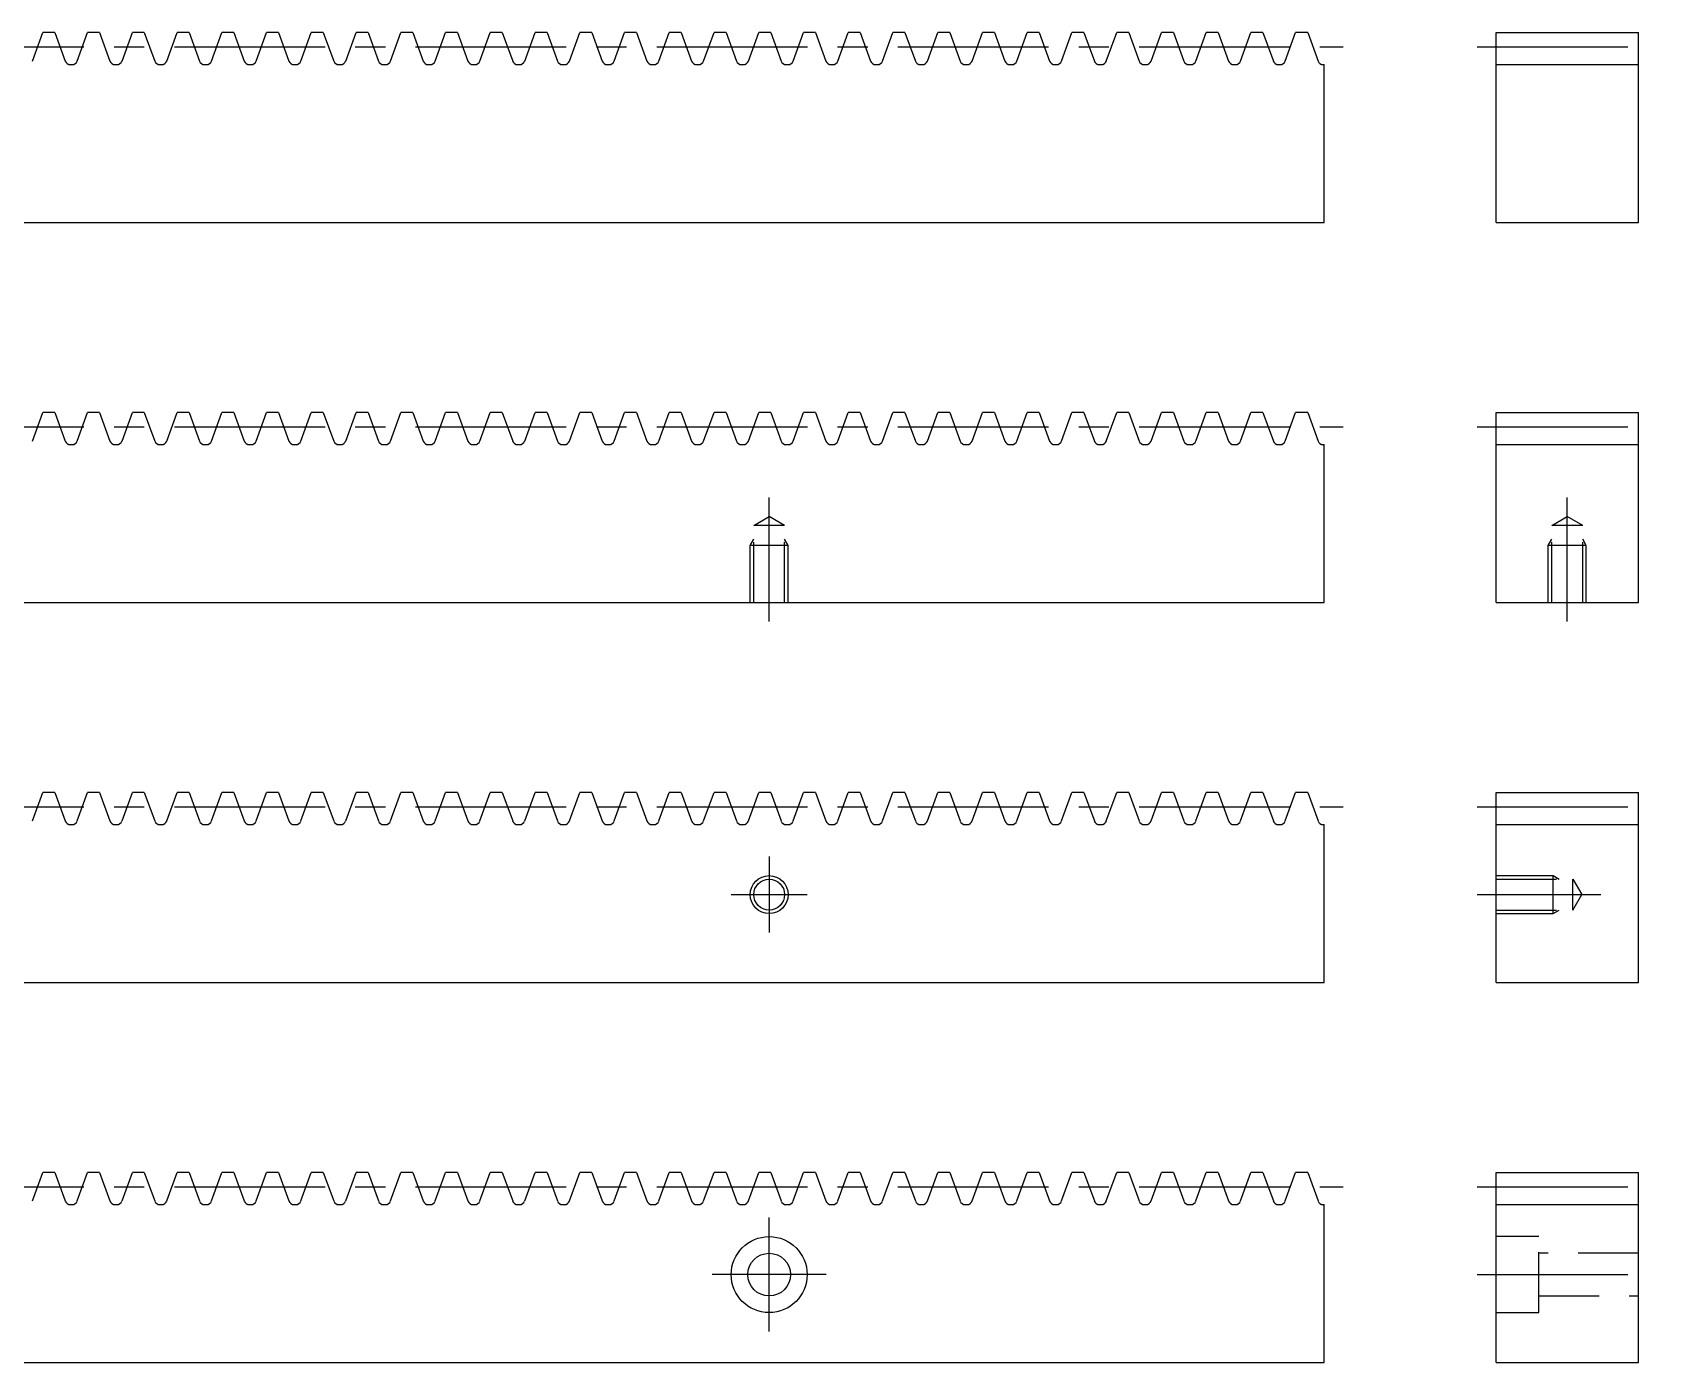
# Model space of a CAD drawing. Extents: x 0 to 342, y -23 to 155.
# Drawn here: x 170.9 to 342, y 15 to 155 of the extents above; entities that cross this region are included whole.
import ezdxf

# ---------------------------------------------------------------- set-up
doc = ezdxf.new("R2010")
doc.units = 0
doc.header["$LTSCALE"] = 0.5
doc.linetypes.add('CENTER', pattern=[50.8, 31.75, -6.35, 6.35, -6.35])
doc.linetypes.add('DASHED', pattern=[19.05, 12.7, -6.35])
for name, color, linetype in [('MSM_CENTER', 1, 'CENTER'), ('MSM_CONTINUOUS', 7, 'CONTINUOUS'), ('MSM_DASHED', 4, 'DASHED'), ('MSM_NARROW', 5, 'CONTINUOUS')]:
    doc.layers.add(name, color=color, linetype=linetype)

msp = doc.modelspace()

# ---------------------------------------------------------------- linework, layer by layer
at = {"layer": 'MSM_CENTER'}
for p, q in [((8, 153.5), (308.88, 153.5)), ((323, 153.5), (342, 153.5)), ((8, 113.5), (308.88, 113.5)), ((323, 113.5), (342, 113.5)), ((248.44, 93), (248.44, 106.04)), ((332.5, 93), (332.5, 106.04)), ((8, 73.5), (308.88, 73.5)), ((323, 73.5), (342, 73.5)), ((248.44, 68.25), (248.44, 60.25)), ((244.44, 64.25), (252.44, 64.25)), ((323, 64.25), (336.04, 64.25)), ((8, 33.5), (308.88, 33.5)), ((323, 33.5), (342, 33.5)), ((248.44, 18.25), (248.44, 30.25)), ((254.44, 24.25), (242.44, 24.25)), ((323, 24.25), (342, 24.25))]:
    msp.add_line(p, q, dxfattribs=at)
at = {"layer": 'MSM_CONTINUOUS'}
for p, q in [((170.85, 152), (171.95, 155)), ((173.21, 155), (171.95, 155)), ((173.21, 155), (174.3, 152)), ((175.57, 152), (176.66, 155)), ((177.92, 155), (176.66, 155)), ((177.92, 155), (179.01, 152)), ((180.28, 152), (181.37, 155)), ((182.63, 155), (181.37, 155)), ((182.63, 155), (183.73, 152)), ((184.99, 152), (186.08, 155)), ((187.35, 155), (186.08, 155)), ((187.35, 155), (188.44, 152)), ((189.7, 152), (190.79, 155)), ((192.06, 155), (190.79, 155)), ((192.06, 155), (193.15, 152)), ((194.42, 152), (195.51, 155)), ((196.77, 155), (195.51, 155)), ((196.77, 155), (197.86, 152)), ((199.13, 152), (200.22, 155)), ((201.48, 155), (200.22, 155)), ((201.48, 155), (202.58, 152)), ((203.84, 152), (204.93, 155)), ((206.2, 155), (204.93, 155)), ((206.2, 155), (207.29, 152)), ((208.55, 152), (209.64, 155)), ((210.91, 155), (209.64, 155)), ((210.91, 155), (212, 152)), ((213.26, 152), (214.36, 155)), ((215.62, 155), (214.36, 155)), ((215.62, 155), (216.71, 152)), ((217.98, 152), (219.07, 155)), ((220.33, 155), (219.07, 155)), ((220.33, 155), (221.43, 152)), ((222.69, 152), (223.78, 155)), ((225.05, 155), (223.78, 155)), ((225.05, 155), (226.14, 152)), ((227.4, 152), (228.49, 155)), ((229.76, 155), (228.49, 155)), ((229.76, 155), (230.85, 152)), ((232.11, 152), (233.21, 155)), ((234.47, 155), (233.21, 155)), ((234.47, 155), (235.56, 152)), ((236.83, 152), (237.92, 155)), ((239.18, 155), (237.92, 155)), ((239.18, 155), (240.27, 152)), ((241.54, 152), (242.63, 155)), ((243.9, 155), (242.63, 155)), ((243.9, 155), (244.99, 152)), ((246.25, 152), (247.34, 155)), ((248.61, 155), (247.34, 155)), ((248.61, 155), (249.7, 152)), ((250.96, 152), (252.06, 155)), ((253.32, 155), (252.06, 155)), ((253.32, 155), (254.41, 152)), ((255.68, 152), (256.77, 155)), ((258.03, 155), (256.77, 155)), ((258.03, 155), (259.12, 152)), ((260.39, 152), (261.48, 155)), ((262.74, 155), (261.48, 155)), ((262.74, 155), (263.84, 152)), ((265.1, 152), (266.19, 155)), ((267.46, 155), (266.19, 155)), ((267.46, 155), (268.55, 152)), ((269.81, 152), (270.91, 155)), ((272.17, 155), (270.91, 155)), ((272.17, 155), (273.26, 152)), ((274.53, 152), (275.62, 155)), ((276.88, 155), (275.62, 155)), ((276.88, 155), (277.97, 152)), ((279.24, 152), (280.33, 155)), ((281.59, 155), (280.33, 155)), ((281.59, 155), (282.69, 152)), ((283.95, 152), (285.04, 155)), ((286.31, 155), (285.04, 155)), ((286.31, 155), (287.4, 152)), ((288.66, 152), (289.76, 155)), ((291.02, 155), (289.76, 155)), ((291.02, 155), (292.11, 152)), ((293.38, 152), (294.47, 155)), ((295.73, 155), (294.47, 155)), ((295.73, 155), (296.82, 152)), ((298.09, 152), (299.18, 155)), ((300.44, 155), (299.18, 155)), ((300.44, 155), (301.54, 152)), ((302.8, 152), (303.89, 155)), ((305.16, 155), (303.89, 155)), ((305.16, 155), (306.25, 152)), ((325, 155), (340, 155)), ((325, 135), (325, 155)), ((340, 135), (340, 155)), ((174.84, 151.62), (175.03, 151.62)), ((179.55, 151.62), (179.74, 151.62)), ((184.26, 151.62), (184.45, 151.62)), ((188.97, 151.62), (189.17, 151.62)), ((193.69, 151.62), (193.88, 151.62)), ((198.4, 151.62), (198.59, 151.62)), ((203.11, 151.62), (203.3, 151.62)), ((207.82, 151.62), (208.02, 151.62)), ((212.54, 151.62), (212.73, 151.62)), ((217.25, 151.62), (217.44, 151.62)), ((221.96, 151.62), (222.15, 151.62)), ((226.67, 151.62), (226.87, 151.62)), ((231.39, 151.62), (231.58, 151.62)), ((236.1, 151.62), (236.29, 151.62)), ((240.81, 151.62), (241, 151.62)), ((245.52, 151.62), (245.72, 151.62)), ((250.24, 151.62), (250.43, 151.62)), ((254.95, 151.62), (255.14, 151.62)), ((259.66, 151.62), (259.85, 151.62)), ((264.37, 151.62), (264.57, 151.62)), ((269.08, 151.62), (269.28, 151.62)), ((273.8, 151.62), (273.99, 151.62)), ((278.51, 151.62), (278.7, 151.62)), ((283.22, 151.62), (283.42, 151.62)), ((287.93, 151.62), (288.13, 151.62)), ((292.65, 151.62), (292.84, 151.62)), ((297.36, 151.62), (297.55, 151.62)), ((302.07, 151.62), (302.26, 151.62)), ((306.78, 151.62), (306.88, 151.62)), ((306.88, 135), (306.88, 151.62)), ((325, 151.62), (340, 151.62)), ((10, 135), (306.88, 135)), ((325, 135), (340, 135)), ((170.85, 112), (171.95, 115)), ((173.21, 115), (171.95, 115)), ((173.21, 115), (174.3, 112)), ((175.57, 112), (176.66, 115)), ((177.92, 115), (176.66, 115)), ((177.92, 115), (179.01, 112)), ((180.28, 112), (181.37, 115)), ((182.63, 115), (181.37, 115)), ((182.63, 115), (183.73, 112)), ((184.99, 112), (186.08, 115)), ((187.35, 115), (186.08, 115)), ((187.35, 115), (188.44, 112)), ((189.7, 112), (190.79, 115)), ((192.06, 115), (190.79, 115)), ((192.06, 115), (193.15, 112)), ((194.42, 112), (195.51, 115)), ((196.77, 115), (195.51, 115)), ((196.77, 115), (197.86, 112)), ((199.13, 112), (200.22, 115)), ((201.48, 115), (200.22, 115)), ((201.48, 115), (202.58, 112)), ((203.84, 112), (204.93, 115)), ((206.2, 115), (204.93, 115)), ((206.2, 115), (207.29, 112)), ((208.55, 112), (209.64, 115)), ((210.91, 115), (209.64, 115)), ((210.91, 115), (212, 112)), ((213.26, 112), (214.36, 115)), ((215.62, 115), (214.36, 115)), ((215.62, 115), (216.71, 112)), ((217.98, 112), (219.07, 115)), ((220.33, 115), (219.07, 115)), ((220.33, 115), (221.43, 112)), ((222.69, 112), (223.78, 115)), ((225.05, 115), (223.78, 115)), ((225.05, 115), (226.14, 112)), ((227.4, 112), (228.49, 115)), ((229.76, 115), (228.49, 115)), ((229.76, 115), (230.85, 112)), ((232.11, 112), (233.21, 115)), ((234.47, 115), (233.21, 115)), ((234.47, 115), (235.56, 112)), ((236.83, 112), (237.92, 115)), ((239.18, 115), (237.92, 115)), ((239.18, 115), (240.27, 112)), ((241.54, 112), (242.63, 115)), ((243.9, 115), (242.63, 115)), ((243.9, 115), (244.99, 112)), ((246.25, 112), (247.34, 115)), ((248.61, 115), (247.34, 115)), ((248.61, 115), (249.7, 112)), ((250.96, 112), (252.06, 115)), ((253.32, 115), (252.06, 115)), ((253.32, 115), (254.41, 112)), ((255.68, 112), (256.77, 115)), ((258.03, 115), (256.77, 115)), ((258.03, 115), (259.12, 112)), ((260.39, 112), (261.48, 115)), ((262.74, 115), (261.48, 115)), ((262.74, 115), (263.84, 112)), ((265.1, 112), (266.19, 115)), ((267.46, 115), (266.19, 115)), ((267.46, 115), (268.55, 112)), ((269.81, 112), (270.91, 115)), ((272.17, 115), (270.91, 115)), ((272.17, 115), (273.26, 112)), ((274.53, 112), (275.62, 115)), ((276.88, 115), (275.62, 115)), ((276.88, 115), (277.97, 112)), ((279.24, 112), (280.33, 115)), ((281.59, 115), (280.33, 115)), ((281.59, 115), (282.69, 112)), ((283.95, 112), (285.04, 115)), ((286.31, 115), (285.04, 115)), ((286.31, 115), (287.4, 112)), ((288.66, 112), (289.76, 115)), ((291.02, 115), (289.76, 115)), ((291.02, 115), (292.11, 112)), ((293.38, 112), (294.47, 115)), ((295.73, 115), (294.47, 115)), ((295.73, 115), (296.82, 112)), ((298.09, 112), (299.18, 115)), ((300.44, 115), (299.18, 115)), ((300.44, 115), (301.54, 112)), ((302.8, 112), (303.89, 115)), ((305.16, 115), (303.89, 115)), ((305.16, 115), (306.25, 112)), ((325, 115), (340, 115)), ((325, 95), (325, 115)), ((340, 95), (340, 115)), ((174.84, 111.62), (175.03, 111.62)), ((179.55, 111.62), (179.74, 111.62)), ((184.26, 111.62), (184.45, 111.62)), ((188.97, 111.62), (189.17, 111.62)), ((193.69, 111.62), (193.88, 111.62)), ((198.4, 111.62), (198.59, 111.62)), ((203.11, 111.62), (203.3, 111.62)), ((207.82, 111.62), (208.02, 111.62)), ((212.54, 111.62), (212.73, 111.62)), ((217.25, 111.62), (217.44, 111.62)), ((221.96, 111.62), (222.15, 111.62)), ((226.67, 111.62), (226.87, 111.62)), ((231.39, 111.62), (231.58, 111.62)), ((236.1, 111.62), (236.29, 111.62)), ((240.81, 111.62), (241, 111.62)), ((245.52, 111.62), (245.72, 111.62)), ((250.24, 111.62), (250.43, 111.62)), ((254.95, 111.62), (255.14, 111.62)), ((259.66, 111.62), (259.85, 111.62)), ((264.37, 111.62), (264.57, 111.62)), ((269.08, 111.62), (269.28, 111.62)), ((273.8, 111.62), (273.99, 111.62)), ((278.51, 111.62), (278.7, 111.62)), ((283.22, 111.62), (283.42, 111.62)), ((287.93, 111.62), (288.13, 111.62)), ((292.65, 111.62), (292.84, 111.62)), ((297.36, 111.62), (297.55, 111.62)), ((302.07, 111.62), (302.26, 111.62)), ((306.78, 111.62), (306.88, 111.62)), ((306.88, 95), (306.88, 111.62)), ((325, 111.62), (340, 111.62)), ((10, 95), (306.88, 95)), ((325, 95), (340, 95)), ((170.85, 72), (171.95, 75)), ((173.21, 75), (171.95, 75)), ((173.21, 75), (174.3, 72)), ((175.57, 72), (176.66, 75)), ((177.92, 75), (176.66, 75)), ((177.92, 75), (179.01, 72)), ((180.28, 72), (181.37, 75)), ((182.63, 75), (181.37, 75)), ((182.63, 75), (183.73, 72)), ((184.99, 72), (186.08, 75)), ((187.35, 75), (186.08, 75)), ((187.35, 75), (188.44, 72)), ((189.7, 72), (190.79, 75)), ((192.06, 75), (190.79, 75)), ((192.06, 75), (193.15, 72)), ((194.42, 72), (195.51, 75)), ((196.77, 75), (195.51, 75)), ((196.77, 75), (197.86, 72)), ((199.13, 72), (200.22, 75)), ((201.48, 75), (200.22, 75)), ((201.48, 75), (202.58, 72)), ((203.84, 72), (204.93, 75)), ((206.2, 75), (204.93, 75)), ((206.2, 75), (207.29, 72)), ((208.55, 72), (209.64, 75)), ((210.91, 75), (209.64, 75)), ((210.91, 75), (212, 72)), ((213.26, 72), (214.36, 75)), ((215.62, 75), (214.36, 75)), ((215.62, 75), (216.71, 72)), ((217.98, 72), (219.07, 75)), ((220.33, 75), (219.07, 75)), ((220.33, 75), (221.43, 72)), ((222.69, 72), (223.78, 75)), ((225.05, 75), (223.78, 75)), ((225.05, 75), (226.14, 72)), ((227.4, 72), (228.49, 75)), ((229.76, 75), (228.49, 75)), ((229.76, 75), (230.85, 72)), ((232.11, 72), (233.21, 75)), ((234.47, 75), (233.21, 75)), ((234.47, 75), (235.56, 72)), ((236.83, 72), (237.92, 75)), ((239.18, 75), (237.92, 75)), ((239.18, 75), (240.27, 72)), ((241.54, 72), (242.63, 75)), ((243.9, 75), (242.63, 75)), ((243.9, 75), (244.99, 72)), ((246.25, 72), (247.34, 75)), ((248.61, 75), (247.34, 75)), ((248.61, 75), (249.7, 72)), ((250.96, 72), (252.06, 75)), ((253.32, 75), (252.06, 75)), ((253.32, 75), (254.41, 72)), ((255.68, 72), (256.77, 75)), ((258.03, 75), (256.77, 75)), ((258.03, 75), (259.12, 72)), ((260.39, 72), (261.48, 75)), ((262.74, 75), (261.48, 75)), ((262.74, 75), (263.84, 72)), ((265.1, 72), (266.19, 75)), ((267.46, 75), (266.19, 75)), ((267.46, 75), (268.55, 72)), ((269.81, 72), (270.91, 75)), ((272.17, 75), (270.91, 75)), ((272.17, 75), (273.26, 72)), ((274.53, 72), (275.62, 75)), ((276.88, 75), (275.62, 75)), ((276.88, 75), (277.97, 72)), ((279.24, 72), (280.33, 75)), ((281.59, 75), (280.33, 75)), ((281.59, 75), (282.69, 72)), ((283.95, 72), (285.04, 75)), ((286.31, 75), (285.04, 75)), ((286.31, 75), (287.4, 72)), ((288.66, 72), (289.76, 75)), ((291.02, 75), (289.76, 75)), ((291.02, 75), (292.11, 72)), ((293.38, 72), (294.47, 75)), ((295.73, 75), (294.47, 75)), ((295.73, 75), (296.82, 72)), ((298.09, 72), (299.18, 75)), ((300.44, 75), (299.18, 75)), ((300.44, 75), (301.54, 72)), ((302.8, 72), (303.89, 75)), ((305.16, 75), (303.89, 75)), ((305.16, 75), (306.25, 72)), ((325, 75), (340, 75)), ((325, 55), (325, 75)), ((340, 55), (340, 75)), ((174.84, 71.62), (175.03, 71.62)), ((179.55, 71.62), (179.74, 71.62)), ((184.26, 71.62), (184.45, 71.62)), ((188.97, 71.62), (189.17, 71.62)), ((193.69, 71.62), (193.88, 71.62)), ((198.4, 71.62), (198.59, 71.62)), ((203.11, 71.62), (203.3, 71.62)), ((207.82, 71.62), (208.02, 71.62)), ((212.54, 71.62), (212.73, 71.62)), ((217.25, 71.62), (217.44, 71.62)), ((221.96, 71.62), (222.15, 71.62)), ((226.67, 71.62), (226.87, 71.62)), ((231.39, 71.62), (231.58, 71.62)), ((236.1, 71.62), (236.29, 71.62)), ((240.81, 71.62), (241, 71.62)), ((245.52, 71.62), (245.72, 71.62)), ((250.24, 71.62), (250.43, 71.62)), ((254.95, 71.62), (255.14, 71.62)), ((259.66, 71.62), (259.85, 71.62)), ((264.37, 71.62), (264.57, 71.62)), ((269.08, 71.62), (269.28, 71.62)), ((273.8, 71.62), (273.99, 71.62)), ((278.51, 71.62), (278.7, 71.62)), ((283.22, 71.62), (283.42, 71.62)), ((287.93, 71.62), (288.13, 71.62)), ((292.65, 71.62), (292.84, 71.62)), ((297.36, 71.62), (297.55, 71.62)), ((302.07, 71.62), (302.26, 71.62)), ((306.78, 71.62), (306.88, 71.62)), ((306.88, 55), (306.88, 71.62)), ((325, 71.62), (340, 71.62)), ((10, 55), (306.88, 55)), ((325, 55), (340, 55)), ((170.85, 32), (171.95, 35)), ((173.21, 35), (171.95, 35)), ((173.21, 35), (174.3, 32)), ((175.57, 32), (176.66, 35)), ((177.92, 35), (176.66, 35)), ((177.92, 35), (179.01, 32)), ((180.28, 32), (181.37, 35)), ((182.63, 35), (181.37, 35)), ((182.63, 35), (183.73, 32)), ((184.99, 32), (186.08, 35)), ((187.35, 35), (186.08, 35)), ((187.35, 35), (188.44, 32)), ((189.7, 32), (190.79, 35)), ((192.06, 35), (190.79, 35)), ((192.06, 35), (193.15, 32)), ((194.42, 32), (195.51, 35)), ((196.77, 35), (195.51, 35)), ((196.77, 35), (197.86, 32)), ((199.13, 32), (200.22, 35)), ((201.48, 35), (200.22, 35)), ((201.48, 35), (202.58, 32)), ((203.84, 32), (204.93, 35)), ((206.2, 35), (204.93, 35)), ((206.2, 35), (207.29, 32)), ((208.55, 32), (209.64, 35)), ((210.91, 35), (209.64, 35)), ((210.91, 35), (212, 32)), ((213.26, 32), (214.36, 35)), ((215.62, 35), (214.36, 35)), ((215.62, 35), (216.71, 32)), ((217.98, 32), (219.07, 35)), ((220.33, 35), (219.07, 35)), ((220.33, 35), (221.43, 32)), ((222.69, 32), (223.78, 35)), ((225.05, 35), (223.78, 35)), ((225.05, 35), (226.14, 32)), ((227.4, 32), (228.49, 35)), ((229.76, 35), (228.49, 35)), ((229.76, 35), (230.85, 32)), ((232.11, 32), (233.21, 35)), ((234.47, 35), (233.21, 35)), ((234.47, 35), (235.56, 32)), ((236.83, 32), (237.92, 35)), ((239.18, 35), (237.92, 35)), ((239.18, 35), (240.27, 32)), ((241.54, 32), (242.63, 35)), ((243.9, 35), (242.63, 35)), ((243.9, 35), (244.99, 32)), ((246.25, 32), (247.34, 35)), ((248.61, 35), (247.34, 35)), ((248.61, 35), (249.7, 32)), ((250.96, 32), (252.06, 35)), ((253.32, 35), (252.06, 35)), ((253.32, 35), (254.41, 32)), ((255.68, 32), (256.77, 35)), ((258.03, 35), (256.77, 35)), ((258.03, 35), (259.12, 32)), ((260.39, 32), (261.48, 35)), ((262.74, 35), (261.48, 35)), ((262.74, 35), (263.84, 32)), ((265.1, 32), (266.19, 35)), ((267.46, 35), (266.19, 35)), ((267.46, 35), (268.55, 32)), ((269.81, 32), (270.91, 35)), ((272.17, 35), (270.91, 35)), ((272.17, 35), (273.26, 32)), ((274.53, 32), (275.62, 35)), ((276.88, 35), (275.62, 35)), ((276.88, 35), (277.97, 32)), ((279.24, 32), (280.33, 35)), ((281.59, 35), (280.33, 35)), ((281.59, 35), (282.69, 32)), ((283.95, 32), (285.04, 35)), ((286.31, 35), (285.04, 35)), ((286.31, 35), (287.4, 32)), ((288.66, 32), (289.76, 35)), ((291.02, 35), (289.76, 35)), ((291.02, 35), (292.11, 32)), ((293.38, 32), (294.47, 35)), ((295.73, 35), (294.47, 35)), ((295.73, 35), (296.82, 32)), ((298.09, 32), (299.18, 35)), ((300.44, 35), (299.18, 35)), ((300.44, 35), (301.54, 32)), ((302.8, 32), (303.89, 35)), ((305.16, 35), (303.89, 35)), ((305.16, 35), (306.25, 32)), ((325, 35), (340, 35)), ((325, 15), (325, 35)), ((340, 15), (340, 35)), ((174.84, 31.62), (175.03, 31.62)), ((179.55, 31.62), (179.74, 31.62)), ((184.26, 31.62), (184.45, 31.62)), ((188.97, 31.62), (189.17, 31.62)), ((193.69, 31.62), (193.88, 31.62)), ((198.4, 31.62), (198.59, 31.62)), ((203.11, 31.62), (203.3, 31.62)), ((207.82, 31.62), (208.02, 31.62)), ((212.54, 31.62), (212.73, 31.62)), ((217.25, 31.62), (217.44, 31.62)), ((221.96, 31.62), (222.15, 31.62)), ((226.67, 31.62), (226.87, 31.62)), ((231.39, 31.62), (231.58, 31.62)), ((236.1, 31.62), (236.29, 31.62)), ((240.81, 31.62), (241, 31.62)), ((245.52, 31.62), (245.72, 31.62)), ((250.24, 31.62), (250.43, 31.62)), ((254.95, 31.62), (255.14, 31.62)), ((259.66, 31.62), (259.85, 31.62)), ((264.37, 31.62), (264.57, 31.62)), ((269.08, 31.62), (269.28, 31.62)), ((273.8, 31.62), (273.99, 31.62)), ((278.51, 31.62), (278.7, 31.62)), ((283.22, 31.62), (283.42, 31.62)), ((287.93, 31.62), (288.13, 31.62)), ((292.65, 31.62), (292.84, 31.62)), ((297.36, 31.62), (297.55, 31.62)), ((302.07, 31.62), (302.26, 31.62)), ((306.78, 31.62), (306.88, 31.62)), ((306.88, 15), (306.88, 31.62)), ((325, 31.62), (340, 31.62)), ((10, 15), (306.88, 15)), ((325, 15), (340, 15))]:
    msp.add_line(p, q, dxfattribs=at)
for centre, radius in [((248.44, 64.25), 1.62), ((248.44, 24.25), 4), ((248.44, 24.25), 2.25)]:
    msp.add_circle(centre, radius, dxfattribs=at)
for centre, start, end in [((174.84, 152.19), 200, 270), ((175.03, 152.19), 270, 340), ((179.55, 152.19), 200, 270), ((179.74, 152.19), 270, 340), ((184.26, 152.19), 200, 270), ((184.45, 152.19), 270, 340), ((188.97, 152.19), 200, 270), ((189.17, 152.19), 270, 340), ((193.69, 152.19), 200, 270), ((193.88, 152.19), 270, 340), ((198.4, 152.19), 200, 270), ((198.59, 152.19), 270, 340), ((203.11, 152.19), 200, 270), ((203.3, 152.19), 270, 340), ((207.82, 152.19), 200, 270), ((208.02, 152.19), 270, 340), ((212.54, 152.19), 200, 270), ((212.73, 152.19), 270, 340), ((217.25, 152.19), 200, 270), ((217.44, 152.19), 270, 340), ((221.96, 152.19), 200, 270), ((222.15, 152.19), 270, 340), ((226.67, 152.19), 200, 270), ((226.87, 152.19), 270, 340), ((231.39, 152.19), 200, 270), ((231.58, 152.19), 270, 340), ((236.1, 152.19), 200, 270), ((236.29, 152.19), 270, 340), ((240.81, 152.19), 200, 270), ((241, 152.19), 270, 340), ((245.52, 152.19), 200, 270), ((245.72, 152.19), 270, 340), ((250.24, 152.19), 200, 270), ((250.43, 152.19), 270, 340), ((254.95, 152.19), 200, 270), ((255.14, 152.19), 270, 340), ((259.66, 152.19), 200, 270), ((259.85, 152.19), 270, 340), ((264.37, 152.19), 200, 270), ((264.57, 152.19), 270, 340), ((269.08, 152.19), 200, 270), ((269.28, 152.19), 270, 340), ((273.8, 152.19), 200, 270), ((273.99, 152.19), 270, 340), ((278.51, 152.19), 200, 270), ((278.7, 152.19), 270, 340), ((283.22, 152.19), 200, 270), ((283.42, 152.19), 270, 340), ((287.93, 152.19), 200, 270), ((288.13, 152.19), 270, 340), ((292.65, 152.19), 200, 270), ((292.84, 152.19), 270, 340), ((297.36, 152.19), 200, 270), ((297.55, 152.19), 270, 340), ((302.07, 152.19), 200, 270), ((302.26, 152.19), 270, 340), ((306.78, 152.19), 200, 270), ((174.84, 112.19), 200, 270), ((175.03, 112.19), 270, 340), ((179.55, 112.19), 200, 270), ((179.74, 112.19), 270, 340), ((184.26, 112.19), 200, 270), ((184.45, 112.19), 270, 340), ((188.97, 112.19), 200, 270), ((189.17, 112.19), 270, 340), ((193.69, 112.19), 200, 270), ((193.88, 112.19), 270, 340), ((198.4, 112.19), 200, 270), ((198.59, 112.19), 270, 340), ((203.11, 112.19), 200, 270), ((203.3, 112.19), 270, 340), ((207.82, 112.19), 200, 270), ((208.02, 112.19), 270, 340), ((212.54, 112.19), 200, 270), ((212.73, 112.19), 270, 340), ((217.25, 112.19), 200, 270), ((217.44, 112.19), 270, 340), ((221.96, 112.19), 200, 270), ((222.15, 112.19), 270, 340), ((226.67, 112.19), 200, 270), ((226.87, 112.19), 270, 340), ((231.39, 112.19), 200, 270), ((231.58, 112.19), 270, 340), ((236.1, 112.19), 200, 270), ((236.29, 112.19), 270, 340), ((240.81, 112.19), 200, 270), ((241, 112.19), 270, 340), ((245.52, 112.19), 200, 270), ((245.72, 112.19), 270, 340), ((250.24, 112.19), 200, 270), ((250.43, 112.19), 270, 340), ((254.95, 112.19), 200, 270), ((255.14, 112.19), 270, 340), ((259.66, 112.19), 200, 270), ((259.85, 112.19), 270, 340), ((264.37, 112.19), 200, 270), ((264.57, 112.19), 270, 340), ((269.08, 112.19), 200, 270), ((269.28, 112.19), 270, 340), ((273.8, 112.19), 200, 270), ((273.99, 112.19), 270, 340), ((278.51, 112.19), 200, 270), ((278.7, 112.19), 270, 340), ((283.22, 112.19), 200, 270), ((283.42, 112.19), 270, 340), ((287.93, 112.19), 200, 270), ((288.13, 112.19), 270, 340), ((292.65, 112.19), 200, 270), ((292.84, 112.19), 270, 340), ((297.36, 112.19), 200, 270), ((297.55, 112.19), 270, 340), ((302.07, 112.19), 200, 270), ((302.26, 112.19), 270, 340), ((306.78, 112.19), 200, 270), ((174.84, 72.19), 200, 270), ((175.03, 72.19), 270, 340), ((179.55, 72.19), 200, 270), ((179.74, 72.19), 270, 340), ((184.26, 72.19), 200, 270), ((184.45, 72.19), 270, 340), ((188.97, 72.19), 200, 270), ((189.17, 72.19), 270, 340), ((193.69, 72.19), 200, 270), ((193.88, 72.19), 270, 340), ((198.4, 72.19), 200, 270), ((198.59, 72.19), 270, 340), ((203.11, 72.19), 200, 270), ((203.3, 72.19), 270, 340), ((207.82, 72.19), 200, 270), ((208.02, 72.19), 270, 340), ((212.54, 72.19), 200, 270), ((212.73, 72.19), 270, 340), ((217.25, 72.19), 200, 270), ((217.44, 72.19), 270, 340), ((221.96, 72.19), 200, 270), ((222.15, 72.19), 270, 340), ((226.67, 72.19), 200, 270), ((226.87, 72.19), 270, 340), ((231.39, 72.19), 200, 270), ((231.58, 72.19), 270, 340), ((236.1, 72.19), 200, 270), ((236.29, 72.19), 270, 340), ((240.81, 72.19), 200, 270), ((241, 72.19), 270, 340), ((245.52, 72.19), 200, 270), ((245.72, 72.19), 270, 340), ((250.24, 72.19), 200, 270), ((250.43, 72.19), 270, 340), ((254.95, 72.19), 200, 270), ((255.14, 72.19), 270, 340), ((259.66, 72.19), 200, 270), ((259.85, 72.19), 270, 340), ((264.37, 72.19), 200, 270), ((264.57, 72.19), 270, 340), ((269.08, 72.19), 200, 270), ((269.28, 72.19), 270, 340), ((273.8, 72.19), 200, 270), ((273.99, 72.19), 270, 340), ((278.51, 72.19), 200, 270), ((278.7, 72.19), 270, 340), ((283.22, 72.19), 200, 270), ((283.42, 72.19), 270, 340), ((287.93, 72.19), 200, 270), ((288.13, 72.19), 270, 340), ((292.65, 72.19), 200, 270), ((292.84, 72.19), 270, 340), ((297.36, 72.19), 200, 270), ((297.55, 72.19), 270, 340), ((302.07, 72.19), 200, 270), ((302.26, 72.19), 270, 340), ((306.78, 72.19), 200, 270), ((174.84, 32.19), 200, 270), ((175.03, 32.19), 270, 340), ((179.55, 32.19), 200, 270), ((179.74, 32.19), 270, 340), ((184.26, 32.19), 200, 270), ((184.45, 32.19), 270, 340), ((188.97, 32.19), 200, 270), ((189.17, 32.19), 270, 340), ((193.69, 32.19), 200, 270), ((193.88, 32.19), 270, 340), ((198.4, 32.19), 200, 270), ((198.59, 32.19), 270, 340), ((203.11, 32.19), 200, 270), ((203.3, 32.19), 270, 340), ((207.82, 32.19), 200, 270), ((208.02, 32.19), 270, 340), ((212.54, 32.19), 200, 270), ((212.73, 32.19), 270, 340), ((217.25, 32.19), 200, 270), ((217.44, 32.19), 270, 340), ((221.96, 32.19), 200, 270), ((222.15, 32.19), 270, 340), ((226.67, 32.19), 200, 270), ((226.87, 32.19), 270, 340), ((231.39, 32.19), 200, 270), ((231.58, 32.19), 270, 340), ((236.1, 32.19), 200, 270), ((236.29, 32.19), 270, 340), ((240.81, 32.19), 200, 270), ((241, 32.19), 270, 340), ((245.52, 32.19), 200, 270), ((245.72, 32.19), 270, 340), ((250.24, 32.19), 200, 270), ((250.43, 32.19), 270, 340), ((254.95, 32.19), 200, 270), ((255.14, 32.19), 270, 340), ((259.66, 32.19), 200, 270), ((259.85, 32.19), 270, 340), ((264.37, 32.19), 200, 270), ((264.57, 32.19), 270, 340), ((269.08, 32.19), 200, 270), ((269.28, 32.19), 270, 340), ((273.8, 32.19), 200, 270), ((273.99, 32.19), 270, 340), ((278.51, 32.19), 200, 270), ((278.7, 32.19), 270, 340), ((283.22, 32.19), 200, 270), ((283.42, 32.19), 270, 340), ((287.93, 32.19), 200, 270), ((288.13, 32.19), 270, 340), ((292.65, 32.19), 200, 270), ((292.84, 32.19), 270, 340), ((297.36, 32.19), 200, 270), ((297.55, 32.19), 270, 340), ((302.07, 32.19), 200, 270), ((302.26, 32.19), 270, 340), ((306.78, 32.19), 200, 270)]:
    msp.add_arc(centre, 0.57, start, end, dxfattribs=at)
at = {"layer": 'MSM_DASHED'}
for p, q in [((246.82, 103.1), (248.44, 104.04)), ((250.06, 103.1), (246.82, 103.1)), ((246.82, 95), (246.82, 103.1)), ((250.06, 103.1), (248.44, 104.04)), ((250.06, 95), (250.06, 103.1)), ((330.88, 103.1), (332.5, 104.04)), ((334.12, 103.1), (330.88, 103.1)), ((330.88, 95), (330.88, 103.1)), ((334.12, 103.1), (332.5, 104.04)), ((334.12, 95), (334.12, 103.1)), ((246.44, 101), (246.82, 101.66)), ((250.44, 101), (246.44, 101)), ((246.44, 95), (246.44, 101)), ((250.44, 101), (250.06, 101.66)), ((250.44, 95), (250.44, 101)), ((330.5, 101), (330.88, 101.66)), ((334.5, 101), (330.5, 101)), ((330.5, 95), (330.5, 101)), ((334.5, 101), (334.12, 101.66)), ((334.5, 95), (334.5, 101)), ((325, 66.25), (331, 66.25)), ((325, 65.87), (333.1, 65.87)), ((331, 62.25), (331, 66.25)), ((331, 66.25), (331.66, 65.87)), ((333.1, 62.63), (333.1, 65.87)), ((333.1, 65.87), (334.04, 64.25)), ((333.1, 62.63), (334.04, 64.25)), ((325, 62.63), (333.1, 62.63)), ((325, 62.25), (331, 62.25)), ((331, 62.25), (331.66, 62.63)), ((329.5, 28.25), (325, 28.25)), ((329.5, 20.25), (329.5, 28.25)), ((340, 26.5), (329.5, 26.5)), ((329.5, 22), (340, 22)), ((325, 20.25), (329.5, 20.25))]:
    msp.add_line(p, q, dxfattribs=at)
at = {"layer": 'MSM_NARROW'}
msp.add_circle((248.44, 64.25), 2, dxfattribs=at)

doc.saveas('drawing.dxf')
